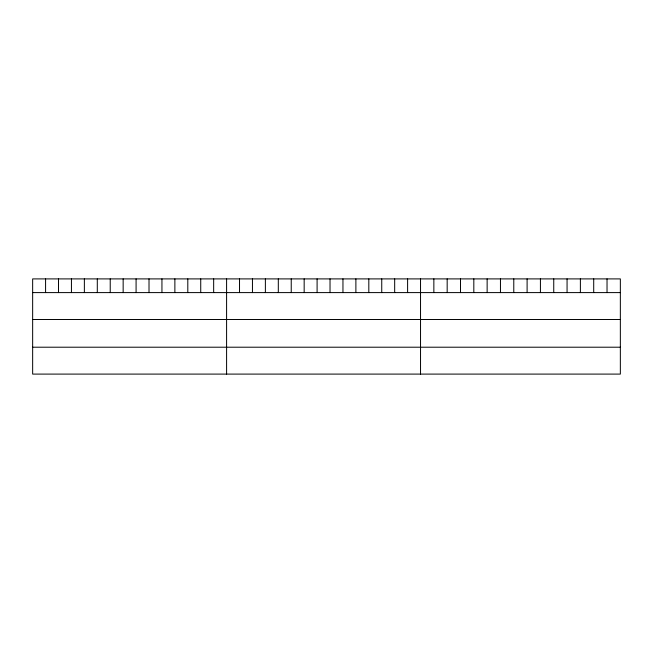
<?xml version="1.0" encoding="UTF-8"?>
<svg xmlns="http://www.w3.org/2000/svg" width="653" height="653" viewBox="0 0 653 653"><rect width="100%" height="100%" fill="white"/><g stroke="black" fill="none" stroke-linecap="round" stroke-linejoin="round"><path stroke-width="0.98" d="M620.35 292.601L620.35 374.096L32.65 374.096L32.65 278.904L620.35 278.904L620.35 292.601L32.65 292.601M32.65 319.497L620.35 319.497M32.65 347.208L620.35 347.208M607.029 278.904L607.029 292.601M593.708 278.904L593.708 292.601M580.386 278.904L580.386 292.601M567.065 278.904L567.065 292.601M553.744 278.904L553.744 292.601M540.423 278.904L540.423 292.601M527.102 278.904L527.102 292.601M513.78 278.904L513.78 292.601M500.459 278.904L500.459 292.601M487.138 278.904L487.138 292.601M473.817 278.904L473.817 292.601M460.496 278.904L460.496 292.601M447.174 278.904L447.174 292.601M433.853 278.904L433.853 292.601M420.532 278.904L420.532 374.096M407.603 278.904L407.603 292.601M394.673 278.904L394.673 292.601M381.744 278.904L381.744 292.601M368.814 278.904L368.814 292.601M355.885 278.904L355.885 292.601M342.956 278.904L342.956 292.601M330.026 278.904L330.026 292.601M317.097 278.904L317.097 292.601M304.167 278.904L304.167 292.601M291.238 278.904L291.238 292.601M278.309 278.904L278.309 292.601M265.379 278.904L265.379 292.601M252.45 278.904L252.45 292.601M239.52 278.904L239.52 292.601M226.591 278.904L226.591 374.096M213.662 278.904L213.662 292.601M200.732 278.904L200.732 292.601M187.803 278.904L187.803 292.601M174.873 278.904L174.873 292.601M161.944 278.904L161.944 292.601M149.015 278.904L149.015 292.601M136.085 278.904L136.085 292.601M123.156 278.904L123.156 292.601M110.226 278.904L110.226 292.601M97.297 278.904L97.297 292.601M84.368 278.904L84.368 292.601M71.438 278.904L71.438 292.601M58.509 278.904L58.509 292.601M45.579 278.904L45.579 292.601"/></g></svg>
